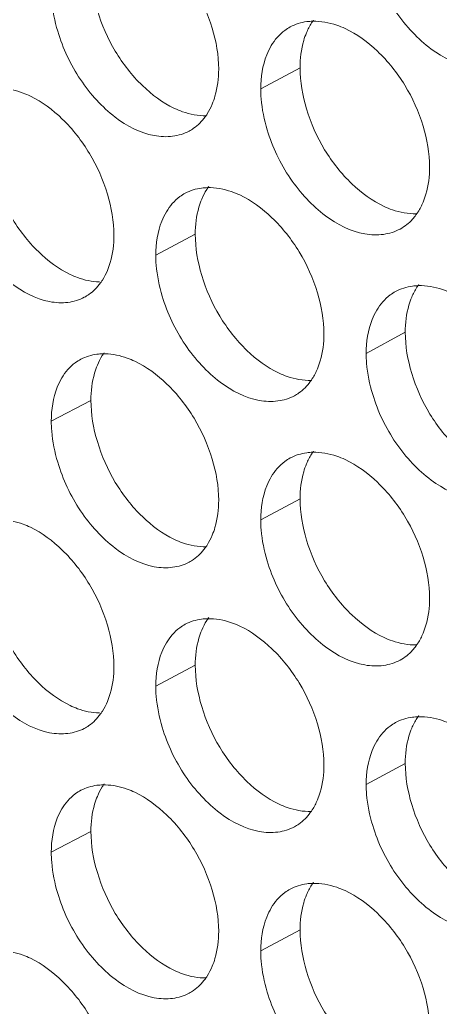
# Model space of a CAD drawing. Header units: millimetres. Extents: x 1177 to 4147, y 93 to 2194.
# Drawn here: x 2591.68 to 2599.35, y 711.51 to 729.55 of the extents above; entities that cross this region are included whole.
import ezdxf

# ---------------------------------------------------------------- set-up
doc = ezdxf.new("R2010")
doc.units = ezdxf.units.MM
doc.header["$LTSCALE"] = 0.1
doc.layers.get('0').update_dxf_attribs({"lineweight": 13})
doc.layers.add('标注', color=251, linetype='Continuous', lineweight=9)

# ---------------------------------------------------------------- blocks, each defined once
blk = doc.blocks.new('02')
for points, knots in [([(4627.348, 522.744), (4597.363, 531.299), (4553.55, 545.69), (4497.641, 568.487), (4458.71, 586.649), (4422.281, 606.068), (4388.51, 626.659), (4357.551, 648.334), (4338.416, 663.815), (4329.392, 671.722)], [0, 0, 0, 0, 0.278685, 0.411475, 0.539478, 0.662459, 0.780251, 0.892768, 1, 1, 1, 1]), ([(4626.906, 521.428), (4597.052, 529.945), (4553.424, 544.261), (4497.732, 566.923), (4458.929, 584.973), (4422.597, 604.269), (4388.892, 624.729), (4357.964, 646.263), (4338.829, 661.641), (4329.798, 669.496)], [0, 0, 0, 0, 0.278468, 0.411196, 0.539177, 0.662176, 0.780023, 0.892638, 1, 1, 1, 1]), ([(4628.518, 518.372), (4598.337, 526.935), (4554.235, 541.353), (4497.955, 564.22), (4458.766, 582.448), (4422.099, 601.945), (4388.114, 622.628), (4356.965, 644.402), (4337.717, 659.96), (4328.641, 667.907)], [0, 0, 0, 0, 0.278732, 0.411552, 0.539576, 0.662563, 0.780343, 0.892822, 1, 1, 1, 1]), ([(4328.202, 667.332), (4337.3, 659.316), (4356.601, 643.626), (4387.852, 621.677), (4421.956, 600.844), (4458.755, 581.215), (4498.091, 562.874), (4554.59, 539.876), (4598.873, 525.389), (4629.18, 516.79)], [0, 0, 0, 0, 0.107262, 0.219794, 0.337581, 0.460553, 0.588547, 0.721328, 1, 1, 1, 1])]:
    blk.add_open_spline(points, degree=3, knots=knots)
at = {"layer": '标注'}
for p, q in [((4478.835, 632.224), (4477.811, 631.676)), ((4478.835, 632.224), (4477.811, 631.676)), ((4476.103, 627.881), (4475.073, 627.336)), ((4481.579, 625.322), (4480.56, 624.772)), ((4473.382, 623.545), (4472.348, 623.002)), ((4478.835, 620.974), (4477.811, 620.426)), ((4476.103, 616.631), (4475.073, 616.086)), ((4481.579, 614.072), (4480.56, 613.522)), ((4473.382, 612.295), (4472.348, 611.752)), ((4473.382, 612.295), (4472.348, 611.752)), ((4478.835, 609.724), (4477.811, 609.176)), ((4478.835, 609.724), (4477.811, 609.176))]:
    blk.add_line(p, q, dxfattribs=at)
for centre in [(4473.723, 623.243), (4473.723, 611.993), (4473.723, 611.993)]:
    blk.add_arc(centre, 1.518, 88.601, 91.1331, dxfattribs=at)
for points, knots in [([(4481.579, 636.572), (4481.579, 636.21), (4481.713, 635.46), (4482.178, 634.418), (4482.877, 633.54), (4483.471, 633.101), (4483.783, 632.958)], [0, 0, 0, 0, 0.245602, 0.508914, 0.767364, 1, 1, 1, 1]), ([(4476.714, 632.189), (4476.714, 632.551), (4476.581, 633.302), (4476.118, 634.345), (4475.425, 635.227), (4474.836, 635.67), (4474.527, 635.816)], [0, 0, 0, 0, 0.245829, 0.509477, 0.768016, 1, 1, 1, 1]), ([(4476.714, 632.189), (4476.714, 632.551), (4476.581, 633.302), (4476.118, 634.345), (4475.425, 635.227), (4474.836, 635.67), (4474.527, 635.816)], [0, 0, 0, 0, 0.245829, 0.509477, 0.768016, 1, 1, 1, 1]), ([(4473.382, 634.795), (4473.382, 634.433), (4473.514, 633.682), (4473.973, 632.638), (4474.662, 631.755), (4475.249, 631.311), (4475.558, 631.165)], [0, 0, 0, 0, 0.246134, 0.50993, 0.768307, 1, 1, 1, 1]), ([(4473.382, 634.795), (4473.382, 634.433), (4473.514, 633.682), (4473.973, 632.638), (4474.662, 631.755), (4475.249, 631.311), (4475.558, 631.165)], [0, 0, 0, 0, 0.246134, 0.50993, 0.768307, 1, 1, 1, 1]), ([(4480.73, 634.95), (4480.865, 634.503), (4481.171, 633.861), (4481.748, 633.146), (4482.361, 632.589), (4483.069, 632.227), (4483.772, 632.204), (4484.081, 632.301), (4484.214, 632.374)], [0, 0, 0, 0, 0.290009, 0.433078, 0.568897, 0.804139, 0.905475, 1, 1, 1, 1]), ([(4472.348, 634.252), (4472.348, 634.165), (4472.364, 633.803), (4472.437, 633.443), (4472.516, 633.179)], [0, 0, 0, 0, 0.238732, 1, 1, 1, 1]), ([(4472.348, 634.252), (4472.348, 634.165), (4472.364, 633.803), (4472.437, 633.443), (4472.516, 633.179)], [0, 0, 0, 0, 0.238732, 1, 1, 1, 1]), ([(4479.188, 633.471), (4479.17, 633.446), (4479.099, 633.341), (4479.041, 633.227), (4479.004, 633.139)], [0, 0, 0, 0, 0.243071, 1, 1, 1, 1]), ([(4479.188, 633.471), (4479.17, 633.446), (4479.099, 633.341), (4479.041, 633.227), (4479.004, 633.139)], [0, 0, 0, 0, 0.243071, 1, 1, 1, 1]), ([(4478.581, 633.291), (4478.53, 633.265), (4478.333, 633.139), (4478.176, 632.955), (4478.087, 632.803)], [0, 0, 0, 0, 0.243762, 1, 1, 1, 1]), ([(4478.581, 633.291), (4478.53, 633.265), (4478.333, 633.139), (4478.176, 632.955), (4478.087, 632.803)], [0, 0, 0, 0, 0.243762, 1, 1, 1, 1]), ([(4479.168, 633.44), (4479.115, 633.439), (4478.913, 633.424), (4478.713, 633.363), (4478.581, 633.291)], [0, 0, 0, 0, 0.258529, 1, 1, 1, 1]), ([(4479.168, 633.44), (4479.115, 633.439), (4478.913, 633.424), (4478.713, 633.363), (4478.581, 633.291)], [0, 0, 0, 0, 0.258529, 1, 1, 1, 1]), ([(4480.009, 633.25), (4479.939, 633.283), (4479.671, 633.391), (4479.379, 633.445), (4479.168, 633.44)], [0, 0, 0, 0, 0.267982, 1, 1, 1, 1]), ([(4480.009, 633.25), (4479.939, 633.283), (4479.671, 633.391), (4479.379, 633.445), (4479.168, 633.44)], [0, 0, 0, 0, 0.267982, 1, 1, 1, 1]), ([(4482.215, 629.633), (4482.215, 629.995), (4482.081, 630.745), (4481.613, 631.787), (4480.914, 632.666), (4480.32, 633.106), (4480.009, 633.25)], [0, 0, 0, 0, 0.245474, 0.508798, 0.767386, 1, 1, 1, 1]), ([(4482.215, 629.633), (4482.215, 629.995), (4482.081, 630.745), (4481.613, 631.787), (4480.914, 632.666), (4480.32, 633.106), (4480.009, 633.25)], [0, 0, 0, 0, 0.245474, 0.508798, 0.767386, 1, 1, 1, 1]), ([(4472.516, 633.179), (4472.649, 632.733), (4472.949, 632.092), (4473.515, 631.374), (4474.116, 630.814), (4474.81, 630.444), (4475.505, 630.41), (4475.81, 630.502), (4475.943, 630.572)], [0, 0, 0, 0, 0.291305, 0.434775, 0.570777, 0.805593, 0.906279, 1, 1, 1, 1]), ([(4472.516, 633.179), (4472.649, 632.733), (4472.949, 632.092), (4473.515, 631.374), (4474.116, 630.814), (4474.81, 630.444), (4475.505, 630.41), (4475.81, 630.502), (4475.943, 630.572)], [0, 0, 0, 0, 0.291305, 0.434775, 0.570777, 0.805593, 0.906279, 1, 1, 1, 1]), ([(4479.004, 633.139), (4478.976, 633.072), (4478.873, 632.777), (4478.835, 632.462), (4478.835, 632.224)], [0, 0, 0, 0, 0.234028, 1, 1, 1, 1]), ([(4479.004, 633.139), (4478.976, 633.072), (4478.873, 632.777), (4478.835, 632.462), (4478.835, 632.224)], [0, 0, 0, 0, 0.234028, 1, 1, 1, 1]), ([(4478.087, 632.803), (4478.041, 632.726), (4477.87, 632.374), (4477.811, 631.976), (4477.811, 631.676)], [0, 0, 0, 0, 0.229851, 1, 1, 1, 1]), ([(4478.087, 632.803), (4478.041, 632.726), (4477.87, 632.374), (4477.811, 631.976), (4477.811, 631.676)], [0, 0, 0, 0, 0.229851, 1, 1, 1, 1]), ([(4476.545, 631.275), (4476.573, 631.342), (4476.676, 631.636), (4476.714, 631.95), (4476.714, 632.189)], [0, 0, 0, 0, 0.233967, 1, 1, 1, 1]), ([(4476.545, 631.275), (4476.573, 631.342), (4476.676, 631.636), (4476.714, 631.95), (4476.714, 632.189)], [0, 0, 0, 0, 0.233967, 1, 1, 1, 1]), ([(4478.835, 632.224), (4478.835, 631.861), (4478.968, 631.111), (4479.431, 630.068), (4480.127, 629.189), (4480.719, 628.748), (4481.029, 628.604)], [0, 0, 0, 0, 0.245779, 0.509251, 0.767678, 1, 1, 1, 1]), ([(4478.835, 632.224), (4478.835, 631.861), (4478.968, 631.111), (4479.431, 630.068), (4480.127, 629.189), (4480.719, 628.748), (4481.029, 628.604)], [0, 0, 0, 0, 0.245779, 0.509251, 0.767678, 1, 1, 1, 1]), ([(4471.804, 631.484), (4471.742, 631.514), (4471.501, 631.616), (4471.24, 631.674), (4471.049, 631.68)], [0, 0, 0, 0, 0.266802, 1, 1, 1, 1]), ([(4477.811, 631.676), (4477.811, 631.589), (4477.827, 631.226), (4477.9, 630.867), (4477.98, 630.603)], [0, 0, 0, 0, 0.2388, 1, 1, 1, 1]), ([(4477.811, 631.676), (4477.811, 631.589), (4477.827, 631.226), (4477.9, 630.867), (4477.98, 630.603)], [0, 0, 0, 0, 0.2388, 1, 1, 1, 1]), ([(4473.982, 627.851), (4473.982, 628.214), (4473.849, 628.965), (4473.388, 630.009), (4472.699, 630.892), (4472.112, 631.337), (4471.804, 631.484)], [0, 0, 0, 0, 0.246007, 0.509819, 0.768332, 1, 1, 1, 1]), ([(4475.558, 631.165), (4475.627, 631.133), (4475.891, 631.023), (4476.181, 630.968), (4476.39, 630.973)], [0, 0, 0, 0, 0.268088, 1, 1, 1, 1]), ([(4475.558, 631.165), (4475.627, 631.133), (4475.891, 631.023), (4476.181, 630.968), (4476.39, 630.973)], [0, 0, 0, 0, 0.268088, 1, 1, 1, 1]), ([(4476.362, 630.944), (4476.38, 630.969), (4476.451, 631.073), (4476.508, 631.186), (4476.545, 631.275)], [0, 0, 0, 0, 0.243017, 1, 1, 1, 1]), ([(4476.362, 630.944), (4476.38, 630.969), (4476.451, 631.073), (4476.508, 631.186), (4476.545, 631.275)], [0, 0, 0, 0, 0.243017, 1, 1, 1, 1]), ([(4475.943, 630.572), (4475.983, 630.594), (4476.144, 630.692), (4476.279, 630.829), (4476.362, 630.944)], [0, 0, 0, 0, 0.245619, 1, 1, 1, 1]), ([(4475.943, 630.572), (4475.983, 630.594), (4476.144, 630.692), (4476.279, 630.829), (4476.362, 630.944)], [0, 0, 0, 0, 0.245619, 1, 1, 1, 1]), ([(4470.674, 630.466), (4470.674, 630.103), (4470.806, 629.352), (4471.263, 628.307), (4471.948, 627.423), (4472.533, 626.977), (4472.84, 626.831)], [0, 0, 0, 0, 0.246312, 0.510271, 0.768623, 1, 1, 1, 1]), ([(4477.98, 630.603), (4478.114, 630.156), (4478.418, 629.515), (4478.992, 628.799), (4479.601, 628.241), (4480.304, 627.876), (4481.005, 627.849), (4481.312, 627.945), (4481.445, 628.017)], [0, 0, 0, 0, 0.290439, 0.433641, 0.56952, 0.80462, 0.905741, 1, 1, 1, 1]), ([(4477.98, 630.603), (4478.114, 630.156), (4478.418, 629.515), (4478.992, 628.799), (4479.601, 628.241), (4480.304, 627.876), (4481.005, 627.849), (4481.312, 627.945), (4481.445, 628.017)], [0, 0, 0, 0, 0.290439, 0.433641, 0.56952, 0.80462, 0.905741, 1, 1, 1, 1]), ([(4482.045, 628.718), (4482.073, 628.785), (4482.177, 629.079), (4482.215, 629.394), (4482.215, 629.633)], [0, 0, 0, 0, 0.234266, 1, 1, 1, 1]), ([(4482.045, 628.718), (4482.073, 628.785), (4482.177, 629.079), (4482.215, 629.394), (4482.215, 629.633)], [0, 0, 0, 0, 0.234266, 1, 1, 1, 1]), ([(4476.424, 629.097), (4476.373, 629.096), (4476.173, 629.081), (4475.975, 629.022), (4475.844, 628.952)], [0, 0, 0, 0, 0.258513, 1, 1, 1, 1]), ([(4476.453, 629.126), (4476.435, 629.101), (4476.365, 628.997), (4476.308, 628.884), (4476.271, 628.796)], [0, 0, 0, 0, 0.243002, 1, 1, 1, 1]), ([(4477.262, 628.905), (4477.192, 628.938), (4476.926, 629.047), (4476.635, 629.102), (4476.424, 629.097)], [0, 0, 0, 0, 0.268167, 1, 1, 1, 1]), ([(4469.802, 628.851), (4469.934, 628.406), (4470.232, 627.765), (4470.795, 627.046), (4471.392, 626.485), (4472.082, 626.112), (4472.774, 626.075), (4473.078, 626.165), (4473.209, 626.234)], [0, 0, 0, 0, 0.291742, 0.435347, 0.571412, 0.806086, 0.906551, 1, 1, 1, 1]), ([(4475.844, 628.952), (4475.794, 628.925), (4475.595, 628.801), (4475.439, 628.616), (4475.349, 628.464)], [0, 0, 0, 0, 0.243618, 1, 1, 1, 1]), ([(4479.459, 625.283), (4479.459, 625.645), (4479.325, 626.395), (4478.86, 627.438), (4478.163, 628.318), (4477.572, 628.76), (4477.262, 628.905)], [0, 0, 0, 0, 0.245651, 0.509137, 0.767701, 1, 1, 1, 1]), ([(4476.271, 628.796), (4476.243, 628.729), (4476.14, 628.435), (4476.103, 628.12), (4476.103, 627.881)], [0, 0, 0, 0, 0.233879, 1, 1, 1, 1]), ([(4481.029, 628.604), (4481.099, 628.571), (4481.366, 628.463), (4481.658, 628.41), (4481.869, 628.415)], [0, 0, 0, 0, 0.267719, 1, 1, 1, 1]), ([(4481.029, 628.604), (4481.099, 628.571), (4481.366, 628.463), (4481.658, 628.41), (4481.869, 628.415)], [0, 0, 0, 0, 0.267719, 1, 1, 1, 1]), ([(4481.857, 628.383), (4481.876, 628.408), (4481.948, 628.514), (4482.007, 628.628), (4482.045, 628.718)], [0, 0, 0, 0, 0.243157, 1, 1, 1, 1]), ([(4481.857, 628.383), (4481.876, 628.408), (4481.948, 628.514), (4482.007, 628.628), (4482.045, 628.718)], [0, 0, 0, 0, 0.243157, 1, 1, 1, 1]), ([(4475.349, 628.464), (4475.303, 628.387), (4475.133, 628.035), (4475.073, 627.636), (4475.073, 627.336)], [0, 0, 0, 0, 0.229607, 1, 1, 1, 1]), ([(4481.445, 628.017), (4481.566, 628.082), (4481.713, 628.201), (4481.829, 628.344), (4481.857, 628.383)], [0, 0, 0, 0, 0.74257, 1, 1, 1, 1]), ([(4481.445, 628.017), (4481.566, 628.082), (4481.713, 628.201), (4481.829, 628.344), (4481.857, 628.383)], [0, 0, 0, 0, 0.74257, 1, 1, 1, 1]), ([(4473.813, 626.938), (4473.841, 627.005), (4473.944, 627.299), (4473.982, 627.613), (4473.982, 627.851)], [0, 0, 0, 0, 0.233818, 1, 1, 1, 1]), ([(4476.103, 627.881), (4476.103, 627.519), (4476.235, 626.768), (4476.696, 625.725), (4477.388, 624.844), (4477.978, 624.401), (4478.287, 624.256)], [0, 0, 0, 0, 0.245956, 0.50959, 0.767992, 1, 1, 1, 1]), ([(4475.073, 627.336), (4475.073, 627.249), (4475.089, 626.886), (4475.163, 626.527), (4475.242, 626.263)], [0, 0, 0, 0, 0.238766, 1, 1, 1, 1]), ([(4472.84, 626.831), (4472.903, 626.8), (4473.146, 626.698), (4473.409, 626.641), (4473.602, 626.636)], [0, 0, 0, 0, 0.266746, 1, 1, 1, 1]), ([(4473.633, 626.61), (4473.65, 626.634), (4473.72, 626.738), (4473.777, 626.85), (4473.813, 626.938)], [0, 0, 0, 0, 0.242949, 1, 1, 1, 1]), ([(4473.209, 626.234), (4473.251, 626.256), (4473.413, 626.354), (4473.549, 626.494), (4473.633, 626.61)], [0, 0, 0, 0, 0.245453, 1, 1, 1, 1]), ([(4481.923, 626.54), (4481.87, 626.538), (4481.665, 626.522), (4481.463, 626.46), (4481.329, 626.387)], [0, 0, 0, 0, 0.258546, 1, 1, 1, 1]), ([(4481.935, 626.572), (4481.917, 626.547), (4481.845, 626.442), (4481.786, 626.327), (4481.749, 626.238)], [0, 0, 0, 0, 0.243142, 1, 1, 1, 1]), ([(4482.768, 626.352), (4482.697, 626.384), (4482.429, 626.492), (4482.135, 626.545), (4481.923, 626.54)], [0, 0, 0, 0, 0.267799, 1, 1, 1, 1]), ([(4475.242, 626.263), (4475.375, 625.816), (4475.677, 625.175), (4476.248, 624.458), (4476.852, 623.899), (4477.551, 623.532), (4478.249, 623.501), (4478.555, 623.595), (4478.688, 623.666)], [0, 0, 0, 0, 0.290871, 0.434206, 0.570147, 0.805105, 0.906009, 1, 1, 1, 1]), ([(4481.329, 626.387), (4481.279, 626.36), (4481.082, 626.235), (4480.926, 626.051), (4480.836, 625.899)], [0, 0, 0, 0, 0.243902, 1, 1, 1, 1]), ([(4481.749, 626.238), (4481.721, 626.171), (4481.617, 625.876), (4481.579, 625.561), (4481.579, 625.322)], [0, 0, 0, 0, 0.234177, 1, 1, 1, 1]), ([(4480.836, 625.899), (4480.791, 625.822), (4480.62, 625.47), (4480.56, 625.072), (4480.56, 624.772)], [0, 0, 0, 0, 0.230096, 1, 1, 1, 1]), ([(4479.289, 624.368), (4479.317, 624.435), (4479.421, 624.729), (4479.459, 625.044), (4479.459, 625.283)], [0, 0, 0, 0, 0.234117, 1, 1, 1, 1]), ([(4481.579, 625.322), (4481.579, 624.96), (4481.713, 624.21), (4482.178, 623.168), (4482.877, 622.29), (4483.471, 621.851), (4483.783, 621.708)], [0, 0, 0, 0, 0.245602, 0.508914, 0.767364, 1, 1, 1, 1]), ([(4473.693, 624.76), (4473.642, 624.759), (4473.444, 624.745), (4473.249, 624.687), (4473.119, 624.619)], [0, 0, 0, 0, 0.258498, 1, 1, 1, 1]), ([(4473.73, 624.787), (4473.712, 624.762), (4473.643, 624.659), (4473.586, 624.547), (4473.55, 624.46)], [0, 0, 0, 0, 0.242934, 1, 1, 1, 1]), ([(4474.527, 624.566), (4474.463, 624.597), (4474.219, 624.699), (4473.954, 624.756), (4473.76, 624.76)], [0, 0, 0, 0, 0.266809, 1, 1, 1, 1]), ([(4480.56, 624.772), (4480.56, 624.685), (4480.576, 624.323), (4480.65, 623.964), (4480.73, 623.7)], [0, 0, 0, 0, 0.238835, 1, 1, 1, 1]), ([(4473.119, 624.619), (4473.069, 624.592), (4472.87, 624.468), (4472.713, 624.283), (4472.623, 624.131)], [0, 0, 0, 0, 0.243471, 1, 1, 1, 1]), ([(4473.55, 624.46), (4473.522, 624.393), (4473.42, 624.098), (4473.382, 623.784), (4473.382, 623.545)], [0, 0, 0, 0, 0.23373, 1, 1, 1, 1]), ([(4476.714, 620.939), (4476.714, 621.301), (4476.581, 622.052), (4476.118, 623.095), (4475.425, 623.977), (4474.836, 624.42), (4474.527, 624.566)], [0, 0, 0, 0, 0.245829, 0.509477, 0.768016, 1, 1, 1, 1]), ([(4478.287, 624.256), (4478.357, 624.224), (4478.623, 624.115), (4478.913, 624.061), (4479.124, 624.066)], [0, 0, 0, 0, 0.267902, 1, 1, 1, 1]), ([(4479.104, 624.035), (4479.122, 624.06), (4479.193, 624.165), (4479.252, 624.279), (4479.289, 624.368)], [0, 0, 0, 0, 0.243086, 1, 1, 1, 1]), ([(4472.623, 624.131), (4472.578, 624.054), (4472.407, 623.702), (4472.348, 623.303), (4472.348, 623.002)], [0, 0, 0, 0, 0.229361, 1, 1, 1, 1]), ([(4478.688, 623.666), (4478.728, 623.688), (4478.887, 623.785), (4479.021, 623.922), (4479.104, 624.035)], [0, 0, 0, 0, 0.245781, 1, 1, 1, 1]), ([(4480.73, 623.7), (4480.865, 623.253), (4481.171, 622.611), (4481.748, 621.896), (4482.361, 621.339), (4483.069, 620.977), (4483.772, 620.954), (4484.081, 621.051), (4484.214, 621.124)], [0, 0, 0, 0, 0.290009, 0.433078, 0.568897, 0.804139, 0.905475, 1, 1, 1, 1]), ([(4473.382, 623.545), (4473.382, 623.183), (4473.514, 622.432), (4473.973, 621.388), (4474.662, 620.505), (4475.249, 620.061), (4475.558, 619.915)], [0, 0, 0, 0, 0.246134, 0.50993, 0.768307, 1, 1, 1, 1]), ([(4472.348, 623.002), (4472.348, 622.915), (4472.364, 622.553), (4472.437, 622.193), (4472.516, 621.929)], [0, 0, 0, 0, 0.238732, 1, 1, 1, 1]), ([(4479.168, 622.19), (4479.115, 622.189), (4478.913, 622.174), (4478.713, 622.113), (4478.581, 622.041)], [0, 0, 0, 0, 0.258529, 1, 1, 1, 1]), ([(4479.188, 622.221), (4479.17, 622.196), (4479.099, 622.091), (4479.041, 621.977), (4479.004, 621.889)], [0, 0, 0, 0, 0.243071, 1, 1, 1, 1]), ([(4480.009, 622), (4479.939, 622.033), (4479.671, 622.141), (4479.379, 622.195), (4479.168, 622.19)], [0, 0, 0, 0, 0.267982, 1, 1, 1, 1]), ([(4472.516, 621.929), (4472.649, 621.483), (4472.949, 620.842), (4473.515, 620.124), (4474.116, 619.564), (4474.81, 619.194), (4475.505, 619.16), (4475.81, 619.252), (4475.943, 619.322)], [0, 0, 0, 0, 0.291305, 0.434775, 0.570777, 0.805593, 0.906279, 1, 1, 1, 1]), ([(4478.581, 622.041), (4478.53, 622.015), (4478.333, 621.889), (4478.176, 621.705), (4478.087, 621.553)], [0, 0, 0, 0, 0.243762, 1, 1, 1, 1]), ([(4479.004, 621.889), (4478.976, 621.822), (4478.873, 621.527), (4478.835, 621.212), (4478.835, 620.974)], [0, 0, 0, 0, 0.234028, 1, 1, 1, 1]), ([(4482.215, 618.383), (4482.215, 618.745), (4482.081, 619.495), (4481.613, 620.537), (4480.914, 621.416), (4480.32, 621.856), (4480.009, 622)], [0, 0, 0, 0, 0.245474, 0.508798, 0.767386, 1, 1, 1, 1]), ([(4478.087, 621.553), (4478.041, 621.476), (4477.87, 621.124), (4477.811, 620.726), (4477.811, 620.426)], [0, 0, 0, 0, 0.229851, 1, 1, 1, 1]), ([(4476.545, 620.025), (4476.573, 620.092), (4476.676, 620.386), (4476.714, 620.7), (4476.714, 620.939)], [0, 0, 0, 0, 0.233967, 1, 1, 1, 1]), ([(4478.835, 620.974), (4478.835, 620.611), (4478.968, 619.861), (4479.431, 618.818), (4480.127, 617.939), (4480.719, 617.498), (4481.029, 617.354)], [0, 0, 0, 0, 0.245779, 0.509251, 0.767678, 1, 1, 1, 1]), ([(4471.804, 620.234), (4471.742, 620.264), (4471.501, 620.366), (4471.24, 620.424), (4471.049, 620.43)], [0, 0, 0, 0, 0.266802, 1, 1, 1, 1]), ([(4477.811, 620.426), (4477.811, 620.339), (4477.827, 619.976), (4477.9, 619.617), (4477.98, 619.353)], [0, 0, 0, 0, 0.2388, 1, 1, 1, 1]), ([(4473.982, 616.601), (4473.982, 616.964), (4473.849, 617.715), (4473.388, 618.759), (4472.699, 619.642), (4472.112, 620.087), (4471.804, 620.234)], [0, 0, 0, 0, 0.246007, 0.509819, 0.768332, 1, 1, 1, 1]), ([(4475.558, 619.915), (4475.627, 619.883), (4475.891, 619.773), (4476.181, 619.718), (4476.39, 619.723)], [0, 0, 0, 0, 0.268088, 1, 1, 1, 1]), ([(4476.362, 619.694), (4476.38, 619.719), (4476.451, 619.823), (4476.508, 619.936), (4476.545, 620.025)], [0, 0, 0, 0, 0.243017, 1, 1, 1, 1]), ([(4475.943, 619.322), (4475.983, 619.344), (4476.144, 619.442), (4476.279, 619.579), (4476.362, 619.694)], [0, 0, 0, 0, 0.245619, 1, 1, 1, 1]), ([(4477.98, 619.353), (4478.114, 618.906), (4478.418, 618.265), (4478.992, 617.549), (4479.601, 616.991), (4480.304, 616.626), (4481.005, 616.599), (4481.312, 616.695), (4481.445, 616.767)], [0, 0, 0, 0, 0.290439, 0.433641, 0.56952, 0.80462, 0.905741, 1, 1, 1, 1]), ([(4470.674, 619.216), (4470.674, 618.853), (4470.806, 618.102), (4471.263, 617.057), (4471.948, 616.173), (4472.533, 615.727), (4472.84, 615.581)], [0, 0, 0, 0, 0.246312, 0.510271, 0.768623, 1, 1, 1, 1]), ([(4482.045, 617.468), (4482.073, 617.535), (4482.177, 617.829), (4482.215, 618.144), (4482.215, 618.383)], [0, 0, 0, 0, 0.234266, 1, 1, 1, 1]), ([(4476.424, 617.847), (4476.373, 617.846), (4476.173, 617.831), (4475.975, 617.772), (4475.844, 617.702)], [0, 0, 0, 0, 0.258513, 1, 1, 1, 1]), ([(4476.453, 617.876), (4476.435, 617.851), (4476.365, 617.747), (4476.308, 617.634), (4476.271, 617.546)], [0, 0, 0, 0, 0.243002, 1, 1, 1, 1]), ([(4477.262, 617.655), (4477.192, 617.688), (4476.926, 617.797), (4476.635, 617.852), (4476.424, 617.847)], [0, 0, 0, 0, 0.268167, 1, 1, 1, 1]), ([(4469.802, 617.601), (4469.934, 617.156), (4470.232, 616.515), (4470.795, 615.796), (4471.392, 615.235), (4472.082, 614.862), (4472.774, 614.825), (4473.078, 614.915), (4473.209, 614.984)], [0, 0, 0, 0, 0.291742, 0.435347, 0.571412, 0.806086, 0.906551, 1, 1, 1, 1]), ([(4475.844, 617.702), (4475.794, 617.675), (4475.595, 617.551), (4475.439, 617.366), (4475.349, 617.214)], [0, 0, 0, 0, 0.243618, 1, 1, 1, 1]), ([(4476.271, 617.546), (4476.243, 617.479), (4476.14, 617.185), (4476.103, 616.87), (4476.103, 616.631)], [0, 0, 0, 0, 0.233879, 1, 1, 1, 1]), ([(4479.459, 614.033), (4479.459, 614.395), (4479.325, 615.145), (4478.86, 616.188), (4478.163, 617.068), (4477.572, 617.51), (4477.262, 617.655)], [0, 0, 0, 0, 0.245651, 0.509137, 0.767701, 1, 1, 1, 1]), ([(4481.029, 617.354), (4481.099, 617.321), (4481.366, 617.213), (4481.658, 617.16), (4481.869, 617.165)], [0, 0, 0, 0, 0.267719, 1, 1, 1, 1]), ([(4481.857, 617.133), (4481.876, 617.158), (4481.948, 617.264), (4482.007, 617.378), (4482.045, 617.468)], [0, 0, 0, 0, 0.243157, 1, 1, 1, 1]), ([(4475.349, 617.214), (4475.303, 617.137), (4475.133, 616.785), (4475.073, 616.386), (4475.073, 616.086)], [0, 0, 0, 0, 0.229607, 1, 1, 1, 1]), ([(4481.445, 616.767), (4481.566, 616.832), (4481.713, 616.951), (4481.829, 617.094), (4481.857, 617.133)], [0, 0, 0, 0, 0.74257, 1, 1, 1, 1]), ([(4473.813, 615.688), (4473.841, 615.755), (4473.944, 616.049), (4473.982, 616.363), (4473.982, 616.601)], [0, 0, 0, 0, 0.233818, 1, 1, 1, 1]), ([(4476.103, 616.631), (4476.103, 616.269), (4476.235, 615.518), (4476.696, 614.475), (4477.388, 613.594), (4477.978, 613.151), (4478.287, 613.006)], [0, 0, 0, 0, 0.245956, 0.50959, 0.767992, 1, 1, 1, 1]), ([(4475.073, 616.086), (4475.073, 615.999), (4475.089, 615.636), (4475.163, 615.277), (4475.242, 615.013)], [0, 0, 0, 0, 0.238766, 1, 1, 1, 1]), ([(4473.633, 615.36), (4473.65, 615.384), (4473.72, 615.488), (4473.777, 615.6), (4473.813, 615.688)], [0, 0, 0, 0, 0.242949, 1, 1, 1, 1]), ([(4472.84, 615.581), (4472.903, 615.55), (4473.146, 615.448), (4473.409, 615.391), (4473.602, 615.386)], [0, 0, 0, 0, 0.266746, 1, 1, 1, 1]), ([(4473.209, 614.984), (4473.251, 615.006), (4473.413, 615.104), (4473.549, 615.244), (4473.633, 615.36)], [0, 0, 0, 0, 0.245453, 1, 1, 1, 1]), ([(4481.923, 615.29), (4481.87, 615.288), (4481.665, 615.272), (4481.463, 615.21), (4481.329, 615.137)], [0, 0, 0, 0, 0.258546, 1, 1, 1, 1]), ([(4481.935, 615.322), (4481.917, 615.297), (4481.845, 615.192), (4481.786, 615.077), (4481.749, 614.988)], [0, 0, 0, 0, 0.243142, 1, 1, 1, 1]), ([(4482.768, 615.102), (4482.697, 615.134), (4482.429, 615.242), (4482.135, 615.295), (4481.923, 615.29)], [0, 0, 0, 0, 0.267799, 1, 1, 1, 1]), ([(4475.242, 615.013), (4475.375, 614.566), (4475.677, 613.925), (4476.248, 613.208), (4476.852, 612.649), (4477.551, 612.282), (4478.249, 612.251), (4478.555, 612.345), (4478.688, 612.416)], [0, 0, 0, 0, 0.290871, 0.434206, 0.570147, 0.805105, 0.906009, 1, 1, 1, 1]), ([(4481.329, 615.137), (4481.279, 615.11), (4481.082, 614.985), (4480.926, 614.801), (4480.836, 614.649)], [0, 0, 0, 0, 0.243902, 1, 1, 1, 1]), ([(4481.749, 614.988), (4481.721, 614.921), (4481.617, 614.626), (4481.579, 614.311), (4481.579, 614.072)], [0, 0, 0, 0, 0.234177, 1, 1, 1, 1]), ([(4480.836, 614.649), (4480.791, 614.572), (4480.62, 614.22), (4480.56, 613.822), (4480.56, 613.522)], [0, 0, 0, 0, 0.230096, 1, 1, 1, 1]), ([(4479.289, 613.118), (4479.317, 613.185), (4479.421, 613.479), (4479.459, 613.794), (4479.459, 614.033)], [0, 0, 0, 0, 0.234117, 1, 1, 1, 1]), ([(4481.579, 614.072), (4481.579, 613.71), (4481.713, 612.96), (4482.178, 611.918), (4482.877, 611.04), (4483.471, 610.601), (4483.783, 610.458)], [0, 0, 0, 0, 0.245602, 0.508914, 0.767364, 1, 1, 1, 1]), ([(4473.119, 613.369), (4473.069, 613.342), (4472.87, 613.218), (4472.713, 613.033), (4472.623, 612.881)], [0, 0, 0, 0, 0.243471, 1, 1, 1, 1]), ([(4473.119, 613.369), (4473.069, 613.342), (4472.87, 613.218), (4472.713, 613.033), (4472.623, 612.881)], [0, 0, 0, 0, 0.243471, 1, 1, 1, 1]), ([(4473.693, 613.51), (4473.642, 613.509), (4473.444, 613.495), (4473.249, 613.437), (4473.119, 613.369)], [0, 0, 0, 0, 0.258498, 1, 1, 1, 1]), ([(4473.693, 613.51), (4473.642, 613.509), (4473.444, 613.495), (4473.249, 613.437), (4473.119, 613.369)], [0, 0, 0, 0, 0.258498, 1, 1, 1, 1]), ([(4473.73, 613.537), (4473.712, 613.512), (4473.643, 613.409), (4473.586, 613.297), (4473.55, 613.21)], [0, 0, 0, 0, 0.242934, 1, 1, 1, 1]), ([(4473.73, 613.537), (4473.712, 613.512), (4473.643, 613.409), (4473.586, 613.297), (4473.55, 613.21)], [0, 0, 0, 0, 0.242934, 1, 1, 1, 1]), ([(4474.527, 613.316), (4474.463, 613.347), (4474.219, 613.449), (4473.954, 613.506), (4473.76, 613.51)], [0, 0, 0, 0, 0.266809, 1, 1, 1, 1]), ([(4474.527, 613.316), (4474.463, 613.347), (4474.219, 613.449), (4473.954, 613.506), (4473.76, 613.51)], [0, 0, 0, 0, 0.266809, 1, 1, 1, 1]), ([(4480.56, 613.522), (4480.56, 613.435), (4480.576, 613.073), (4480.65, 612.714), (4480.73, 612.45)], [0, 0, 0, 0, 0.238835, 1, 1, 1, 1]), ([(4473.55, 613.21), (4473.522, 613.143), (4473.42, 612.848), (4473.382, 612.534), (4473.382, 612.295)], [0, 0, 0, 0, 0.23373, 1, 1, 1, 1]), ([(4473.55, 613.21), (4473.522, 613.143), (4473.42, 612.848), (4473.382, 612.534), (4473.382, 612.295)], [0, 0, 0, 0, 0.23373, 1, 1, 1, 1]), ([(4476.714, 609.689), (4476.714, 610.051), (4476.581, 610.802), (4476.118, 611.845), (4475.425, 612.727), (4474.836, 613.17), (4474.527, 613.316)], [0, 0, 0, 0, 0.245829, 0.509477, 0.768016, 1, 1, 1, 1]), ([(4476.714, 609.689), (4476.714, 610.051), (4476.581, 610.802), (4476.118, 611.845), (4475.425, 612.727), (4474.836, 613.17), (4474.527, 613.316)], [0, 0, 0, 0, 0.245829, 0.509477, 0.768016, 1, 1, 1, 1]), ([(4479.104, 612.785), (4479.122, 612.81), (4479.193, 612.915), (4479.252, 613.029), (4479.289, 613.118)], [0, 0, 0, 0, 0.243086, 1, 1, 1, 1]), ([(4472.623, 612.881), (4472.578, 612.804), (4472.407, 612.452), (4472.348, 612.053), (4472.348, 611.752)], [0, 0, 0, 0, 0.229361, 1, 1, 1, 1]), ([(4472.623, 612.881), (4472.578, 612.804), (4472.407, 612.452), (4472.348, 612.053), (4472.348, 611.752)], [0, 0, 0, 0, 0.229361, 1, 1, 1, 1]), ([(4478.287, 613.006), (4478.357, 612.974), (4478.623, 612.865), (4478.913, 612.811), (4479.124, 612.816)], [0, 0, 0, 0, 0.267902, 1, 1, 1, 1]), ([(4478.688, 612.416), (4478.728, 612.438), (4478.887, 612.535), (4479.021, 612.672), (4479.104, 612.785)], [0, 0, 0, 0, 0.245781, 1, 1, 1, 1]), ([(4480.73, 612.45), (4480.865, 612.003), (4481.171, 611.361), (4481.748, 610.646), (4482.361, 610.089), (4483.069, 609.727), (4483.772, 609.704), (4484.081, 609.801), (4484.214, 609.874)], [0, 0, 0, 0, 0.290009, 0.433078, 0.568897, 0.804139, 0.905475, 1, 1, 1, 1]), ([(4473.382, 612.295), (4473.382, 611.933), (4473.514, 611.182), (4473.973, 610.138), (4474.662, 609.255), (4475.249, 608.811), (4475.558, 608.665)], [0, 0, 0, 0, 0.246134, 0.50993, 0.768307, 1, 1, 1, 1]), ([(4473.382, 612.295), (4473.382, 611.933), (4473.514, 611.182), (4473.973, 610.138), (4474.662, 609.255), (4475.249, 608.811), (4475.558, 608.665)], [0, 0, 0, 0, 0.246134, 0.50993, 0.768307, 1, 1, 1, 1]), ([(4472.348, 611.752), (4472.348, 611.665), (4472.364, 611.303), (4472.437, 610.943), (4472.516, 610.679)], [0, 0, 0, 0, 0.238732, 1, 1, 1, 1]), ([(4472.348, 611.752), (4472.348, 611.665), (4472.364, 611.303), (4472.437, 610.943), (4472.516, 610.679)], [0, 0, 0, 0, 0.238732, 1, 1, 1, 1]), ([(4478.581, 610.791), (4478.53, 610.765), (4478.333, 610.639), (4478.176, 610.455), (4478.087, 610.303)], [0, 0, 0, 0, 0.243762, 1, 1, 1, 1]), ([(4478.581, 610.791), (4478.53, 610.765), (4478.333, 610.639), (4478.176, 610.455), (4478.087, 610.303)], [0, 0, 0, 0, 0.243762, 1, 1, 1, 1]), ([(4479.168, 610.94), (4479.115, 610.939), (4478.913, 610.924), (4478.713, 610.863), (4478.581, 610.791)], [0, 0, 0, 0, 0.258529, 1, 1, 1, 1]), ([(4479.168, 610.94), (4479.115, 610.939), (4478.913, 610.924), (4478.713, 610.863), (4478.581, 610.791)], [0, 0, 0, 0, 0.258529, 1, 1, 1, 1]), ([(4479.188, 610.971), (4479.17, 610.946), (4479.099, 610.841), (4479.041, 610.727), (4479.004, 610.639)], [0, 0, 0, 0, 0.243071, 1, 1, 1, 1]), ([(4479.188, 610.971), (4479.17, 610.946), (4479.099, 610.841), (4479.041, 610.727), (4479.004, 610.639)], [0, 0, 0, 0, 0.243071, 1, 1, 1, 1]), ([(4480.009, 610.75), (4479.939, 610.783), (4479.671, 610.891), (4479.379, 610.945), (4479.168, 610.94)], [0, 0, 0, 0, 0.267982, 1, 1, 1, 1]), ([(4480.009, 610.75), (4479.939, 610.783), (4479.671, 610.891), (4479.379, 610.945), (4479.168, 610.94)], [0, 0, 0, 0, 0.267982, 1, 1, 1, 1]), ([(4472.516, 610.679), (4472.649, 610.233), (4472.949, 609.592), (4473.515, 608.874), (4474.116, 608.314), (4474.81, 607.944), (4475.505, 607.91), (4475.81, 608.002), (4475.943, 608.072)], [0, 0, 0, 0, 0.291305, 0.434775, 0.570777, 0.805593, 0.906279, 1, 1, 1, 1]), ([(4472.516, 610.679), (4472.649, 610.233), (4472.949, 609.592), (4473.515, 608.874), (4474.116, 608.314), (4474.81, 607.944), (4475.505, 607.91), (4475.81, 608.002), (4475.943, 608.072)], [0, 0, 0, 0, 0.291305, 0.434775, 0.570777, 0.805593, 0.906279, 1, 1, 1, 1]), ([(4479.004, 610.639), (4478.976, 610.572), (4478.873, 610.277), (4478.835, 609.962), (4478.835, 609.724)], [0, 0, 0, 0, 0.234028, 1, 1, 1, 1]), ([(4479.004, 610.639), (4478.976, 610.572), (4478.873, 610.277), (4478.835, 609.962), (4478.835, 609.724)], [0, 0, 0, 0, 0.234028, 1, 1, 1, 1]), ([(4482.215, 607.133), (4482.215, 607.495), (4482.081, 608.245), (4481.613, 609.287), (4480.914, 610.166), (4480.32, 610.606), (4480.009, 610.75)], [0, 0, 0, 0, 0.245474, 0.508798, 0.767386, 1, 1, 1, 1]), ([(4482.215, 607.133), (4482.215, 607.495), (4482.081, 608.245), (4481.613, 609.287), (4480.914, 610.166), (4480.32, 610.606), (4480.009, 610.75)], [0, 0, 0, 0, 0.245474, 0.508798, 0.767386, 1, 1, 1, 1]), ([(4478.087, 610.303), (4478.041, 610.226), (4477.87, 609.874), (4477.811, 609.476), (4477.811, 609.176)], [0, 0, 0, 0, 0.229851, 1, 1, 1, 1]), ([(4478.087, 610.303), (4478.041, 610.226), (4477.87, 609.874), (4477.811, 609.476), (4477.811, 609.176)], [0, 0, 0, 0, 0.229851, 1, 1, 1, 1]), ([(4476.545, 608.775), (4476.573, 608.842), (4476.676, 609.136), (4476.714, 609.45), (4476.714, 609.689)], [0, 0, 0, 0, 0.233967, 1, 1, 1, 1]), ([(4476.545, 608.775), (4476.573, 608.842), (4476.676, 609.136), (4476.714, 609.45), (4476.714, 609.689)], [0, 0, 0, 0, 0.233967, 1, 1, 1, 1]), ([(4478.835, 609.724), (4478.835, 609.361), (4478.968, 608.611), (4479.431, 607.568), (4480.127, 606.689), (4480.719, 606.248), (4481.029, 606.104)], [0, 0, 0, 0, 0.245779, 0.509251, 0.767678, 1, 1, 1, 1]), ([(4478.835, 609.724), (4478.835, 609.361), (4478.968, 608.611), (4479.431, 607.568), (4480.127, 606.689), (4480.719, 606.248), (4481.029, 606.104)], [0, 0, 0, 0, 0.245779, 0.509251, 0.767678, 1, 1, 1, 1]), ([(4471.804, 608.984), (4471.742, 609.014), (4471.501, 609.116), (4471.24, 609.174), (4471.049, 609.18)], [0, 0, 0, 0, 0.266802, 1, 1, 1, 1]), ([(4473.982, 605.351), (4473.982, 605.714), (4473.849, 606.465), (4473.388, 607.509), (4472.699, 608.392), (4472.112, 608.837), (4471.804, 608.984)], [0, 0, 0, 0, 0.246007, 0.509819, 0.768332, 1, 1, 1, 1]), ([(4477.811, 609.176), (4477.811, 609.089), (4477.827, 608.726), (4477.9, 608.367), (4477.98, 608.103)], [0, 0, 0, 0, 0.2388, 1, 1, 1, 1]), ([(4477.811, 609.176), (4477.811, 609.089), (4477.827, 608.726), (4477.9, 608.367), (4477.98, 608.103)], [0, 0, 0, 0, 0.2388, 1, 1, 1, 1]), ([(4476.362, 608.444), (4476.38, 608.469), (4476.451, 608.573), (4476.508, 608.686), (4476.545, 608.775)], [0, 0, 0, 0, 0.243017, 1, 1, 1, 1]), ([(4476.362, 608.444), (4476.38, 608.469), (4476.451, 608.573), (4476.508, 608.686), (4476.545, 608.775)], [0, 0, 0, 0, 0.243017, 1, 1, 1, 1]), ([(4475.558, 608.665), (4475.627, 608.633), (4475.891, 608.523), (4476.181, 608.468), (4476.39, 608.473)], [0, 0, 0, 0, 0.268088, 1, 1, 1, 1]), ([(4475.558, 608.665), (4475.627, 608.633), (4475.891, 608.523), (4476.181, 608.468), (4476.39, 608.473)], [0, 0, 0, 0, 0.268088, 1, 1, 1, 1]), ([(4475.943, 608.072), (4475.983, 608.094), (4476.144, 608.192), (4476.279, 608.329), (4476.362, 608.444)], [0, 0, 0, 0, 0.245619, 1, 1, 1, 1]), ([(4475.943, 608.072), (4475.983, 608.094), (4476.144, 608.192), (4476.279, 608.329), (4476.362, 608.444)], [0, 0, 0, 0, 0.245619, 1, 1, 1, 1]), ([(4470.674, 607.966), (4470.674, 607.603), (4470.806, 606.852), (4471.263, 605.807), (4471.948, 604.923), (4472.533, 604.477), (4472.84, 604.331)], [0, 0, 0, 0, 0.246312, 0.510271, 0.768623, 1, 1, 1, 1]), ([(4477.98, 608.103), (4478.114, 607.656), (4478.418, 607.015), (4478.992, 606.299), (4479.601, 605.741), (4480.304, 605.376), (4481.005, 605.349), (4481.312, 605.445), (4481.445, 605.517)], [0, 0, 0, 0, 0.290439, 0.433641, 0.56952, 0.80462, 0.905741, 1, 1, 1, 1]), ([(4477.98, 608.103), (4478.114, 607.656), (4478.418, 607.015), (4478.992, 606.299), (4479.601, 605.741), (4480.304, 605.376), (4481.005, 605.349), (4481.312, 605.445), (4481.445, 605.517)], [0, 0, 0, 0, 0.290439, 0.433641, 0.56952, 0.80462, 0.905741, 1, 1, 1, 1])]:
    blk.add_open_spline(points, degree=3, knots=knots, dxfattribs=at)

msp = doc.modelspace()

# ---------------------------------------------------------------- block references
at = {"xscale": 0.7, "yscale": 0.7, "zscale": 0.7}
msp.add_blockref('02', (-538.391, 286.112), dxfattribs=at)

doc.saveas('drawing.dxf')
